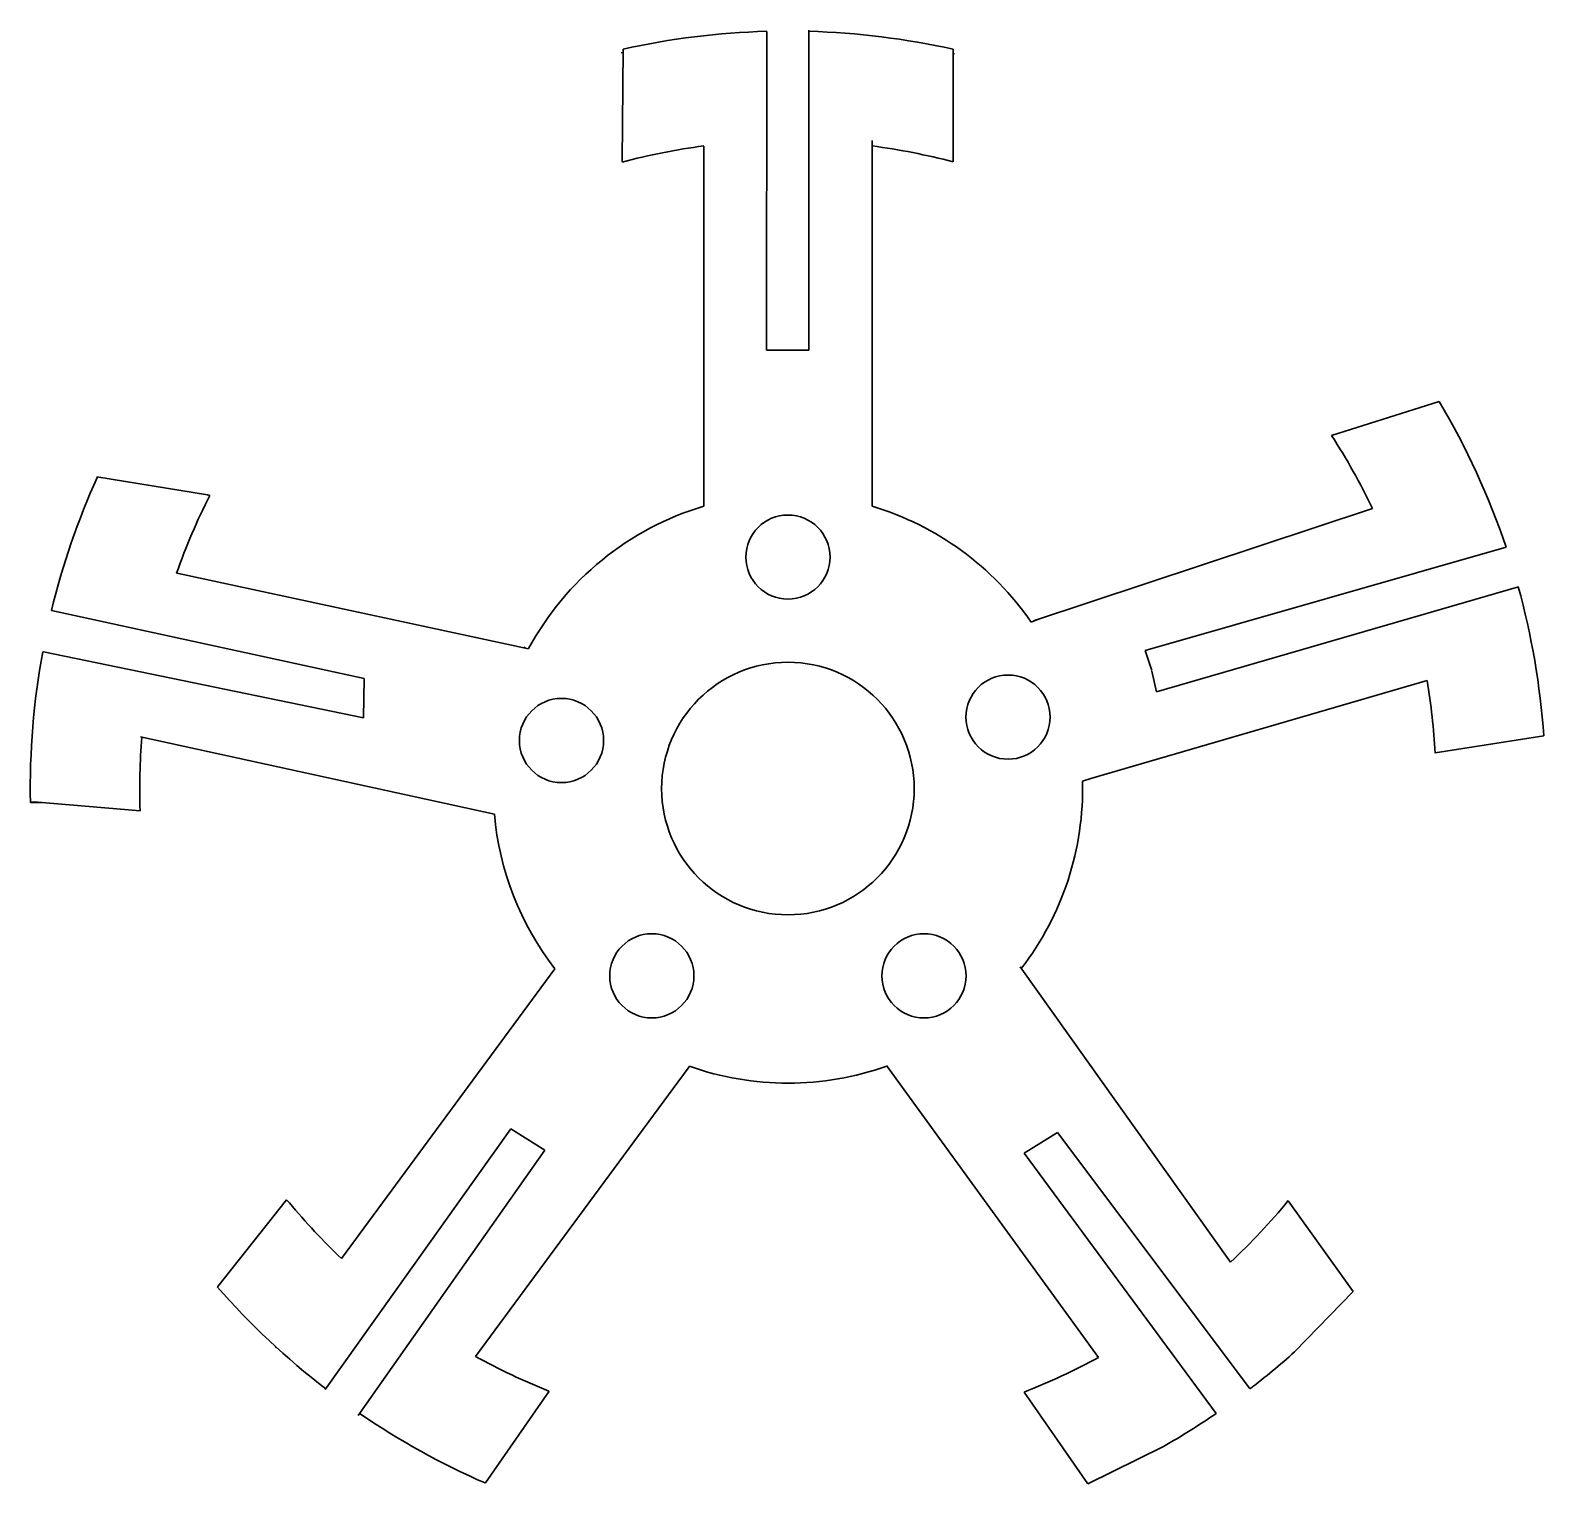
# Model space of a CAD drawing. Header units: millimetres. Extents: x 160 to 340, y 171 to 344.
import ezdxf

# ---------------------------------------------------------------- set-up
doc = ezdxf.new("R2010")
doc.units = ezdxf.units.MM
doc.header["$MEASUREMENT"] = 0
doc.layers.get('0').update_dxf_attribs({"color": 130, "lineweight": 30})

msp = doc.modelspace()

# ---------------------------------------------------------------- linework, layer by layer
at = {"color": 1}
for p, q in [((247.49, 343.06), (247.47, 343.41)), ((230.29, 328.02), (230.41, 341.29)), ((269.61, 327.91), (269.61, 341.28)), ((230.29, 328.02), (230.29, 327.88)), ((327.35, 299.43), (314.57, 295.38)), ((181.03, 288.36), (167.89, 290.48)), ((181.03, 288.36), (181.31, 288.26)), ((162.53, 274.59), (162.51, 274.6)), ((279.19, 273.35), (279.18, 273.38)), ((161.55, 269.69), (161.47, 269.71)), ((218.69, 270.18), (218.72, 270.27)), ((339.77, 259.71), (326.87, 257.69)), ((161.33, 251.81), (160, 251.89)), ((161.33, 251.81), (160, 251.79)), ((160.45, 251.89), (173.03, 250.81)), ((222.29, 232.05), (222.24, 232.1)), ((182.26, 194.29), (190.44, 204.59)), ((182.26, 194.29), (182.21, 194.24)), ((214.05, 170.98), (221.61, 181.87)), ((214.05, 170.98), (214.02, 170.95))]:
    msp.add_line(p, q, dxfattribs=at)
at = {"color": 4}
for p, q in [((252.49, 343.54), (252.49, 305.54)), ((247.49, 343.31), (247.46, 305.54)), ((230.41, 340.91), (230.19, 340.87)), ((269.61, 340.79), (269.76, 340.76)), ((239.99, 329.79), (239.99, 286.99)), ((259.99, 330.45), (259.99, 286.99)), ((252.49, 305.54), (247.46, 305.54)), ((279.18, 273.38), (319.43, 286.72)), ((292.44, 269.87), (335.3, 282.13)), ((335.1, 282.07), (335.08, 282.13)), ((177.59, 279.02), (177.37, 279.06)), ((177.59, 279.02), (219.19, 270.07)), ((336.76, 277.43), (293.76, 264.95)), ((162.53, 274.59), (199.67, 266.52)), ((279.67, 273.55), (278.87, 273.22)), ((161.55, 269.69), (199.59, 261.84)), ((293.2, 267.49), (292.44, 269.87)), ((199.67, 266.52), (199.59, 261.84)), ((285.99, 254.64), (325.91, 266.28)), ((293.76, 264.95), (293.2, 267.39)), ((173.07, 259.58), (215.12, 250.41)), ((285.99, 254.64), (284.98, 254.34)), ((222.29, 232.05), (196.94, 197.63)), ((277.56, 232.27), (302.56, 197.19)), ((238.13, 220.22), (212.87, 185.98)), ((238.13, 220.22), (238.3, 220.46)), ((261.68, 220.53), (286.89, 185.87)), ((195.03, 182.06), (217.07, 213.01)), ((217.07, 213.01), (221.1, 210.5)), ((282.02, 212.6), (278.04, 210.14)), ((304.83, 182.21), (282.02, 212.6)), ((198.94, 178.95), (221.1, 210.5)), ((300.84, 179.21), (278.04, 210.14)), ((190.78, 204.22), (190.44, 204.59)), ((317.12, 193.71), (309.42, 204.49)), ((309.55, 204.3), (309.57, 204.32)), ((202.63, 192.73), (202.63, 192.73)), ((310.16, 186.52), (317.12, 193.71)), ((189.18, 187.1), (189.12, 187.01)), ((286.74, 186.07), (286.66, 186.02)), ((285.63, 170.86), (278.05, 181.74)), ((304.83, 182.21), (304.89, 182.13)), ((300.84, 179.21), (300.85, 179.19)), ((294.6, 175.28), (285.63, 170.86))]:
    msp.add_line(p, q, dxfattribs=at)
at = {"color": 1}
for centre in [(249.99, 280.95), (276.14, 261.94), (223.09, 259.16), (233.82, 231.2), (266.15, 231.2)]:
    msp.add_circle(centre, 5, dxfattribs=at)
msp.add_circle((249.99, 253.45), 15)
for start, end in [(91.605, 102.5646), (77.4096, 88.4094), (18.5829, 30.7264), (155.7121, 166.4087), (3.9932, 15.4484), (169.5904, 181.0542), (221.1376, 232.4081), (307.5905, 311.9594), (235.579, 246.446), (299.712, 304.4086)]:
    msp.add_arc((249.99, 253.45), 90, start, end, dxfattribs=at)
at = {"color": 244, "true_color": 0x991b1e}
for start, end in [(97.4621, 104.8248), (75.2393, 82.5379), (25.6058, 33.0003), (153.1203, 160.5736), (3.1378, 9.5913), (175.4537, 181.96), (219.7374, 226.4563), (313.0605, 320.5182), (232.0464, 232.0467), (241.1831, 248.3704), (291.3748, 298.6397)]:
    msp.add_arc((249.99, 253.45), 77, start, end, dxfattribs=at)
for start, end in [(106.6015, 151.6405), (34.4, 73.3985), (322.3611, 1.4665), (184.9778, 217.6934), (250.4921, 289.591)]:
    msp.add_arc((249.99, 253.45), 35, start, end)

doc.saveas('drawing.dxf')
